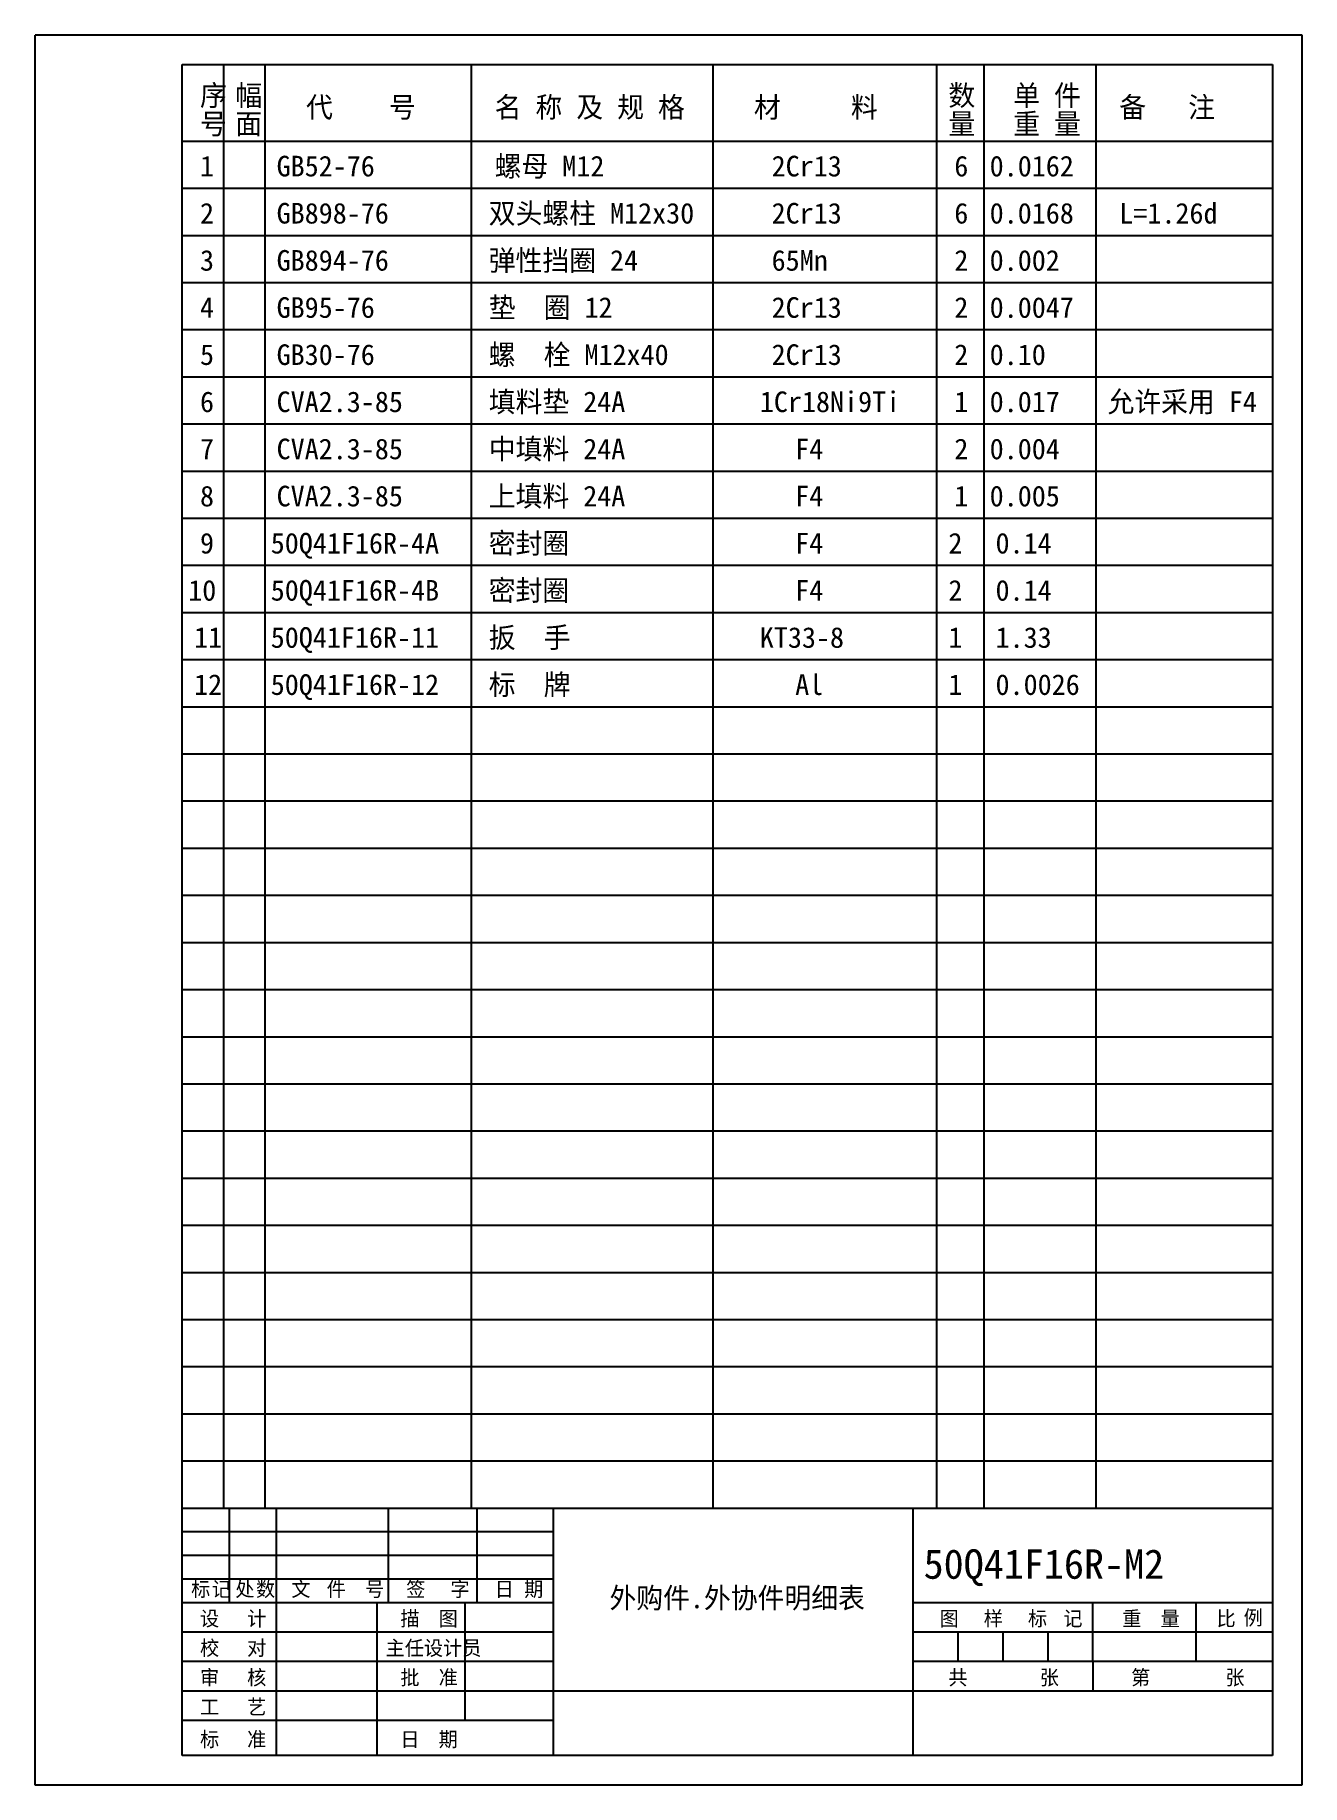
# Model space of a CAD drawing. Header units: metres. Extents: x 0 to 215, y 0 to 297.
import ezdxf

# ---------------------------------------------------------------- set-up
doc = ezdxf.new("R2010")
doc.units = ezdxf.units.M
for name, color, linetype in [('D', 1, 'Continuous'), ('FL', 5, 'Continuous'), ('T', 7, 'Continuous'), ('TL', 4, 'Continuous')]:
    doc.layers.add(name, color=color, linetype=linetype)

msp = doc.modelspace()

# ---------------------------------------------------------------- linework, layer by layer
at = {"layer": 'FL'}
for p, q in [((0, 0), (0, 297)), ((0, 297), (215, 297)), ((215, 297), (215, 0)), ((32, 292), (32, 47)), ((39, 292), (39, 47)), ((74, 292), (74, 47)), ((115, 292), (115, 47)), ((153, 292), (153, 47)), ((161, 292), (161, 47)), ((180, 292), (180, 47)), ((25, 279), (210, 279)), ((25, 271), (210, 271)), ((25, 263), (210, 263)), ((25, 255), (210, 255)), ((25, 247), (210, 247)), ((25, 239), (210, 239)), ((25, 231), (210, 231)), ((25, 223), (210, 223)), ((25, 215), (210, 215)), ((25, 207), (210, 207)), ((25, 199), (210, 199)), ((25, 191), (210, 191)), ((25, 183), (210, 183)), ((25, 175), (210, 175)), ((25, 167), (210, 167)), ((25, 159), (210, 159)), ((25, 151), (210, 151)), ((25, 143), (210, 143)), ((25, 135), (210, 135)), ((25, 127), (210, 127)), ((25, 119), (210, 119)), ((25, 111), (210, 111)), ((25, 103), (210, 103)), ((25, 95), (210, 95)), ((25, 87), (210, 87)), ((25, 79), (210, 79)), ((25, 71), (210, 71)), ((25, 63), (210, 63)), ((25, 55), (210, 55)), ((33, 31), (33, 47)), ((41, 5), (41, 47)), ((60, 31), (60, 47)), ((75, 47), (75, 31)), ((25, 43), (88, 43)), ((25, 39), (88, 39)), ((25, 35), (88, 35)), ((73, 11), (73, 31)), ((25, 26), (88, 26)), ((156.62, 26), (156.62, 21)), ((164.25, 26), (164.25, 21)), ((171.88, 26), (171.88, 21)), ((25, 21), (88, 21)), ((25, 16), (88, 16)), ((25, 11), (88, 11)), ((215, 0), (0, 0))]:
    msp.add_line(p, q, dxfattribs=at)
at = {"layer": 'TL'}
for p, q in [((25, 5), (25, 292)), ((25, 292), (210, 292)), ((210, 292), (210, 5)), ((25, 47), (210, 47)), ((25, 5), (25, 47)), ((88, 5), (88, 47)), ((149, 5), (149, 47)), ((25, 31), (88, 31)), ((58, 31), (58, 5)), ((149, 31), (210, 31)), ((179.5, 21), (179.5, 31)), ((197, 31), (197, 21)), ((149, 26), (210, 26)), ((149, 21), (210, 21)), ((179.5, 21), (179.5, 16)), ((88, 16), (210, 16)), ((210, 5), (25, 5))]:
    msp.add_line(p, q, dxfattribs=at)

# ---------------------------------------------------------------- texts
at = {"layer": 'D'}
for s, height, p in [('序', 3.5, (28, 285)), ('幅', 3.5, (34, 285)), ('数', 3.5, (155, 285)), ('单 件', 3.5, (166, 285)), ('代    号', 3.5, (46, 283)), ('名 称 及 规 格', 3.5, (78, 283)), ('材     料', 3.5, (122, 283)), ('备   注', 3.5, (184, 283)), ('号', 3.5, (28, 280.17)), ('面', 3.5, (34, 280.17)), ('量', 3.5, (155, 280.17)), ('重 量', 3.5, (166, 280.17)), ('1', 3.5, (28, 273)), ('GB52-76', 3.5, (41, 273)), ('螺母 M12', 3.5, (78, 273)), ('2Cr13', 3.5, (125, 273)), ('6', 3.5, (156, 273)), ('0.0162', 3.5, (162, 273)), ('2', 3.5, (28, 265)), ('GB898-76', 3.5, (41, 265)), ('双头螺柱 M12x30', 3.5, (77, 265)), ('2Cr13', 3.5, (125, 265)), ('6', 3.5, (156, 265)), ('0.0168', 3.5, (162, 265)), ('L=1.26d', 3.5, (184, 265)), ('3', 3.5, (28, 257)), ('GB894-76', 3.5, (41, 257)), ('弹性挡圈 24', 3.5, (77, 257)), ('65Mn', 3.5, (125, 257)), ('2', 3.5, (156, 257)), ('0.002', 3.5, (162, 257)), ('GB95-76', 3.5, (41, 249)), ('垫  圈 12', 3.5, (77, 249)), ('2Cr13', 3.5, (125, 249)), ('2', 3.5, (156, 249)), ('0.0047', 3.5, (162, 249)), ('4', 3.5, (28, 249)), ('5', 3.5, (28, 241)), ('GB30-76', 3.5, (41, 241)), ('螺  栓 M12x40', 3.5, (77, 241)), ('2Cr13', 3.5, (125, 241)), ('2', 3.5, (156, 241)), ('0.10', 3.5, (162, 241)), ('6', 3.5, (28, 233)), ('CVA2.3-85', 3.5, (41, 233)), ('填料垫 24A', 3.5, (77, 233)), ('1Cr18Ni9Ti', 3.5, (123, 233)), ('1', 3.5, (156, 233)), ('0.017', 3.5, (162, 233)), ('允许采用 F4', 3.5, (182, 233)), ('中填料 24A', 3.5, (77, 225)), ('7', 3.5, (28, 225)), ('CVA2.3-85', 3.5, (41, 225)), ('F4', 3.5, (129, 225)), ('2', 3.5, (156, 225)), ('0.004', 3.5, (162, 225)), ('8', 3.5, (28, 217)), ('CVA2.3-85', 3.5, (41, 217)), ('上填料 24A', 3.5, (77, 217)), ('F4', 3.5, (129, 217)), ('1', 3.5, (156, 217)), ('0.005', 3.5, (162, 217)), ('9', 3.5, (28, 209)), ('50Q41F16R-4A', 3.5, (40, 209)), ('密封圈', 3.5, (77, 209)), ('F4', 3.5, (129, 209)), ('2', 3.5, (155, 209)), ('0.14', 3.5, (163, 209)), ('密封圈', 3.5, (77, 201)), ('10', 3.5, (26, 201)), ('50Q41F16R-4B', 3.5, (40, 201)), ('F4', 3.5, (129, 201)), ('2', 3.5, (155, 201)), ('0.14', 3.5, (163, 201)), ('11', 3.5, (27, 193)), ('50Q41F16R-11', 3.5, (40, 193)), ('扳  手', 3.5, (77, 193)), ('KT33-8', 3.5, (123, 193)), ('1', 3.5, (155, 193)), ('1.33', 3.5, (163, 193)), ('12', 3.5, (27, 185)), ('50Q41F16R-12', 3.5, (40, 185)), ('标  牌', 3.5, (77, 185)), ('Al', 3.5, (129, 185)), ('1', 3.5, (155, 185)), ('0.0026', 3.5, (163, 185)), ('50Q41F16R-M2', 5, (150.79, 35)), ('外购件.外协件明细表', 3.5, (97.49, 30))]:
    msp.add_text(s, height=height, dxfattribs=at).set_placement(p)
at = {"layer": 'T'}
for s, p in [('标', (26.5, 32)), ('记', (30, 32)), ('处', (34, 32)), ('数', (37.5, 32)), ('文', (43.5, 32)), ('件', (49.5, 32)), ('号', (56, 32)), ('签', (63, 32)), ('字', (70.5, 32)), ('日', (78, 32)), ('期', (83, 32)), ('设', (28, 27)), ('计', (36, 27)), ('描', (62, 27)), ('图', (68.5, 27)), ('图', (153.5, 27)), ('样', (161, 27)), ('标', (168.5, 27)), ('记', (174.5, 27)), ('重', (184.5, 27)), ('量', (191, 27)), ('比', (200.5, 27)), ('例', (205.11, 27.16)), ('校', (28, 22)), ('对', (36, 22)), ('主任设计员', (59.5, 22)), ('审', (28, 17)), ('核', (36, 17)), ('批', (62, 17)), ('准', (68.5, 17)), ('共', (155, 17)), ('张', (170.5, 17)), ('第', (186, 17)), ('张', (202, 17)), ('艺', (36, 12)), ('工', (28, 12)), ('标', (28, 6.5)), ('准', (36, 6.5)), ('日', (62, 6.5)), ('期', (68.5, 6.5))]:
    msp.add_text(s, height=2.5, dxfattribs=at).set_placement(p)

doc.saveas('drawing.dxf')
